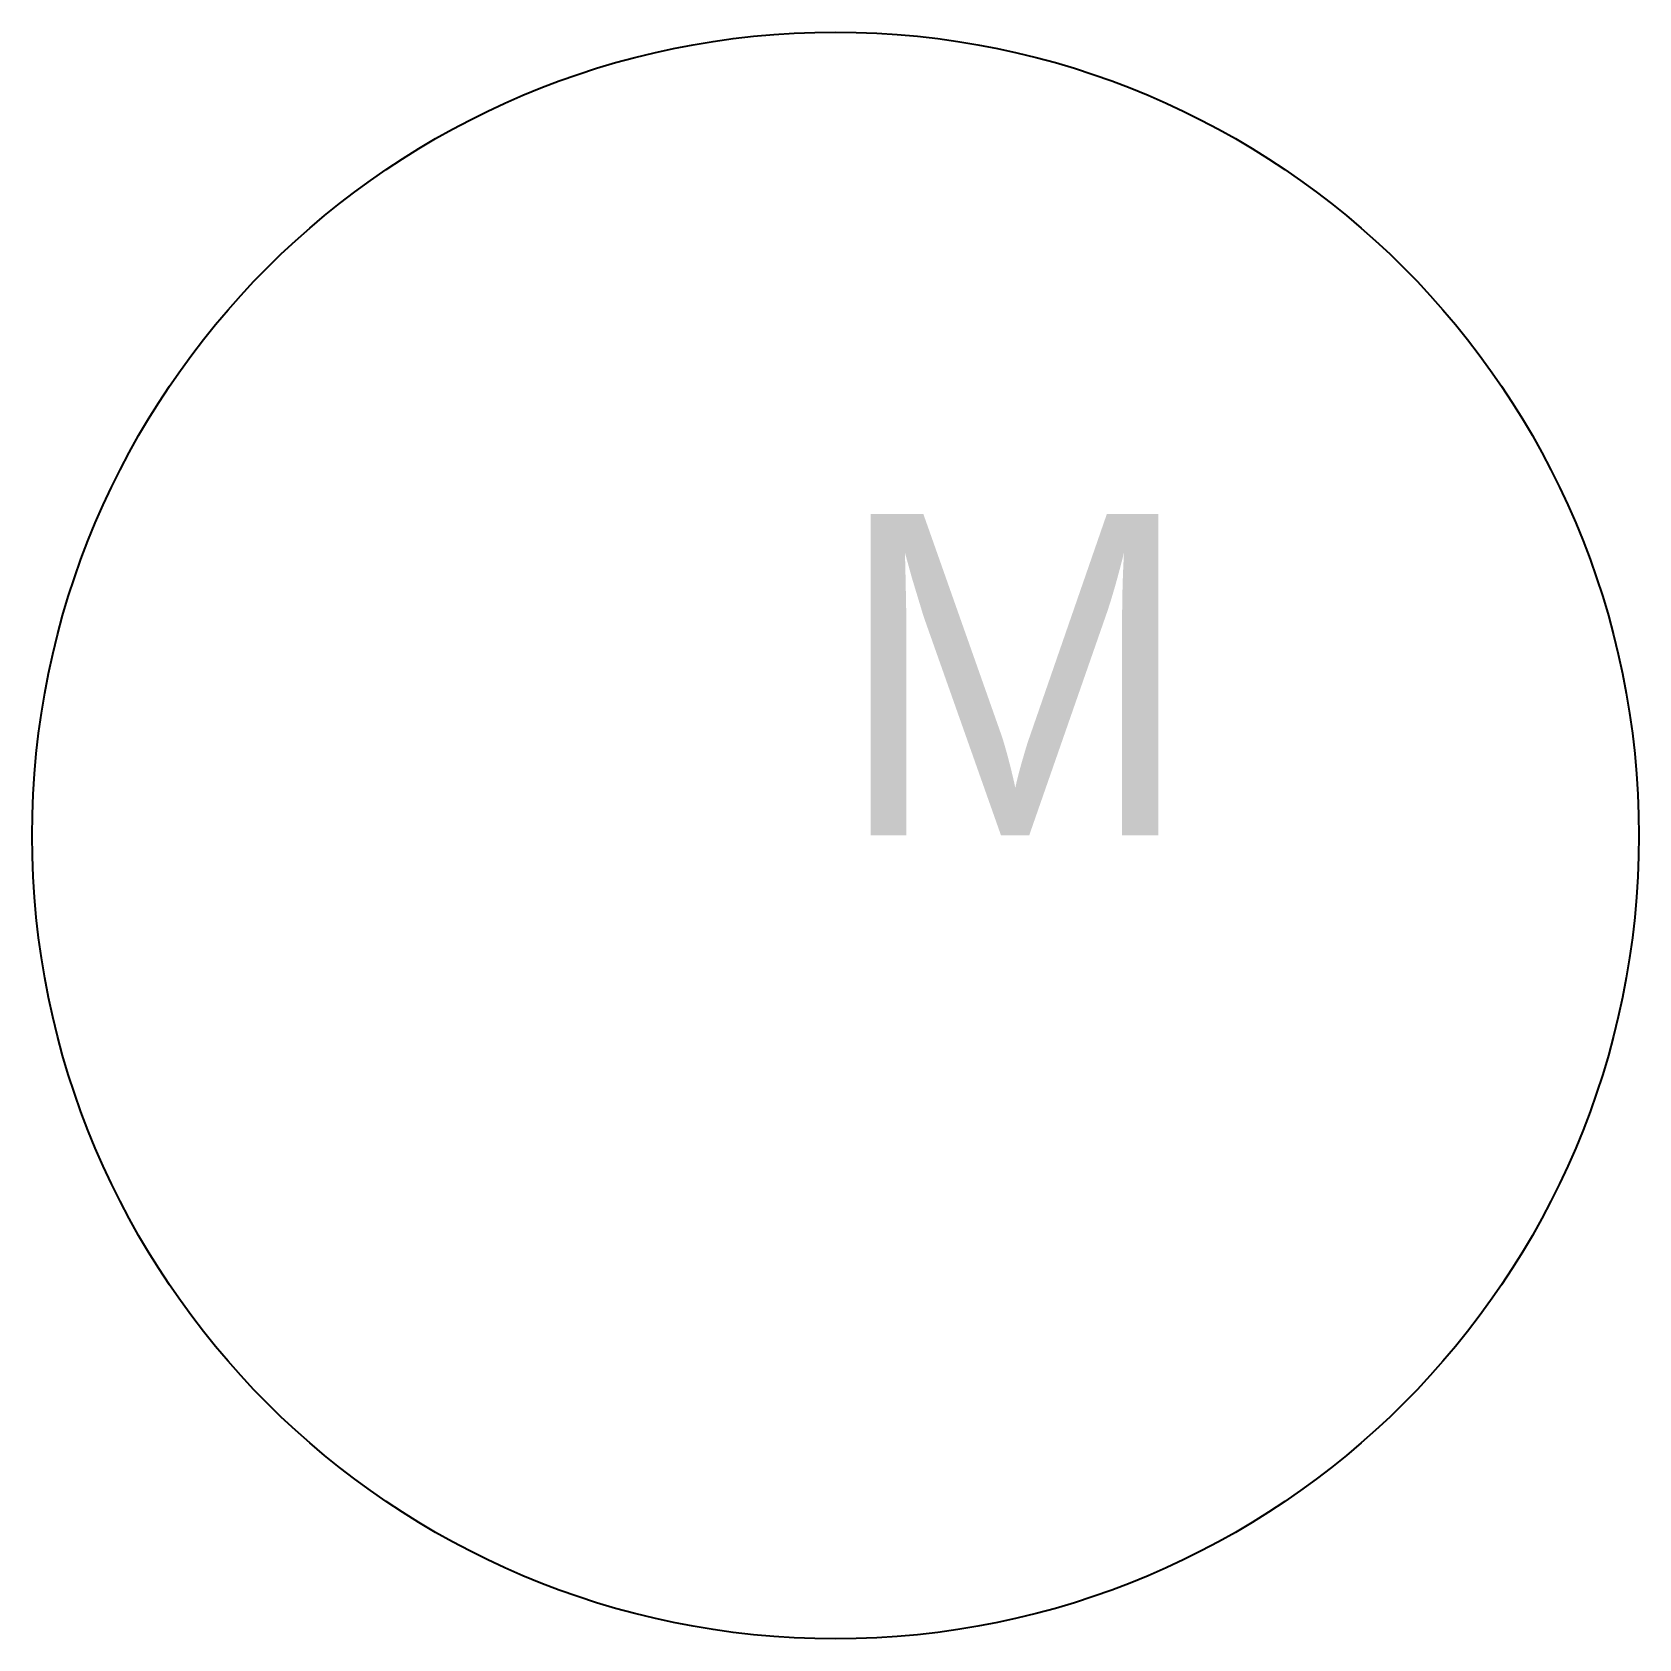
# Model space of a CAD drawing. Header units: metres. Extents: x -25 to 25, y -25 to 25.
import ezdxf

# ---------------------------------------------------------------- set-up
doc = ezdxf.new("R2010")
doc.units = ezdxf.units.M

msp = doc.modelspace()

# ---------------------------------------------------------------- linework, layer by layer
at = {"layer": 'MOTORS'}
msp.add_ellipse((0, 0), major_axis=(25, 0), ratio=1, dxfattribs=at)

# ---------------------------------------------------------------- texts
msp.add_text('M', height=10, dxfattribs=at).set_placement((0, 0))

doc.saveas('drawing.dxf')
